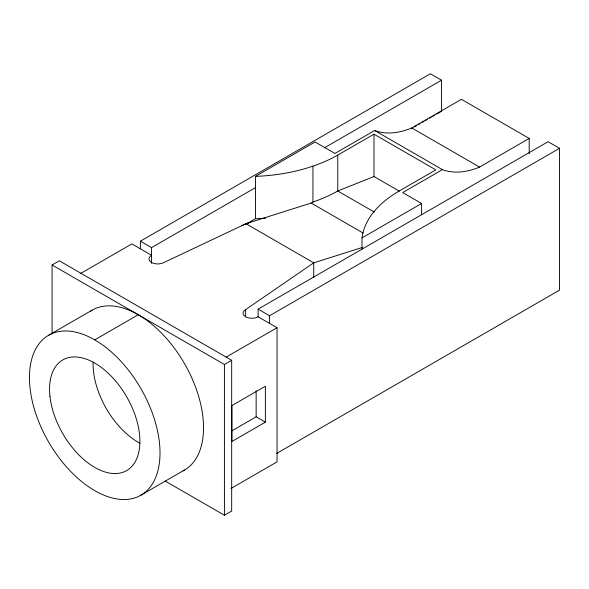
<?xml version="1.0" encoding="UTF-8"?>
<svg xmlns="http://www.w3.org/2000/svg" width="589" height="589" viewBox="0 0 589 589"><rect width="100%" height="100%" fill="white"/><g stroke="black" fill="none" stroke-linecap="round" stroke-linejoin="round"><path stroke-width="0.88" d="M230.954 488.502L277.044 461.894L277.044 327.727L258.1 316.786A8.813 5.087 0 0 1 245.635 316.786L245.635 309.593L313.731 262.841L362.419 247.409M52.082 333.934L52.082 264.984L59.334 260.802L231.683 360.299L231.683 511.068L224.424 515.25L165.134 481.022M80.2 273.73L131.855 243.905L151.557 255.273A8.813 5.087 0 0 0 151.557 262.473A8.813 5.087 0 0 0 164.014 262.473L245.959 223.717L311.176 203.05L313.554 201.836A128.807 74.361 0 0 0 337.769 190.991L373.986 176.531L399.349 191.175M140.403 248.838L140.403 241.181L430.412 73.75L441.566 80.185L441.566 111.277L436.788 114.03M245.937 224.218L255.457 218.725L255.457 176.376L315.041 141.971L334.913 153.449L374.648 130.508A105.637 60.991 -60 0 0 411.799 127.968L461.437 99.313L529.202 138.437L529.202 153.758M140.403 241.181L151.557 247.623L255.457 187.633M324.591 147.721L441.566 80.185M255.457 176.376A128.807 74.361 0 0 0 306.854 168.101L313.554 165.936A128.807 74.361 0 0 0 337.769 155.098L373.986 134.189L435.808 169.875L399.592 190.784A127.997 73.897 0 0 0 380.619 204.589L376.805 208.418A127.997 73.897 0 0 0 361.999 237.89L361.999 249.147M48.57 335.296L92.09 310.167M411.328 128.733L412.918 127.813M414.509 126.893L416.894 125.516M418.484 124.596L420.082 123.683M422.468 122.298L424.058 121.386M425.648 120.465L427.239 119.545M429.624 118.168L431.222 117.248M432.812 116.328L434.402 115.407M94.733 339.868L138.253 314.74M529.202 138.437L479.564 167.092A105.637 60.991 -60 0 1 442.413 169.632L402.677 192.574L421.591 203.485L421.591 214.742M361.999 237.89L421.591 203.485M258.1 316.786L258.1 309.137L548.109 141.699L559.55 148.303L559.55 290.119L276.712 453.42M258.1 309.137L269.541 315.741L559.55 148.303M226.183 357.096L277.044 327.727M52.082 264.984L224.424 364.488L231.683 360.299M231.455 431.089L256.141 416.828L265.374 422.158L265.374 386.244L231.919 405.556L231.919 441.47L265.374 422.158M140.896 495.202L184.416 470.074M411.799 127.968L479.564 167.092M374.648 130.508L442.413 169.632M374.229 212.04L337.769 190.991L337.769 155.098M311.176 203.05L363.185 233.075M245.959 223.717L313.731 262.841L313.731 277.264M373.986 134.189L373.986 176.531M312.943 166.135L312.943 202.027M269.541 315.741L269.541 323.398M256.141 390.794L256.141 416.828M224.424 364.488L224.424 515.25M151.557 247.623L151.557 263.386M90.618 311.073A92.326 53.305 60 0 1 184.416 363.465A92.326 53.305 60 0 1 182.892 470.898M139.718 443.105A63.884 36.886 60 0 1 93.114 362.088M245.635 316.786A8.813 5.087 0 0 1 245.635 309.593M241.799 225.683A44.146 15.299 -38.2 0 1 249.677 222.539M265.632 218.114A128.807 74.361 0 0 1 255.457 218.725M49.984 396.537A63.884 36.886 60 0 0 122.453 472.437A63.884 36.886 60 0 0 111.763 376.761A63.884 36.886 60 0 0 49.984 396.537M29.45 377.556A92.326 53.305 60 0 0 127.371 499.376A92.326 53.305 60 0 0 127.371 368.81A92.326 53.305 60 0 0 29.45 377.556"/></g></svg>
